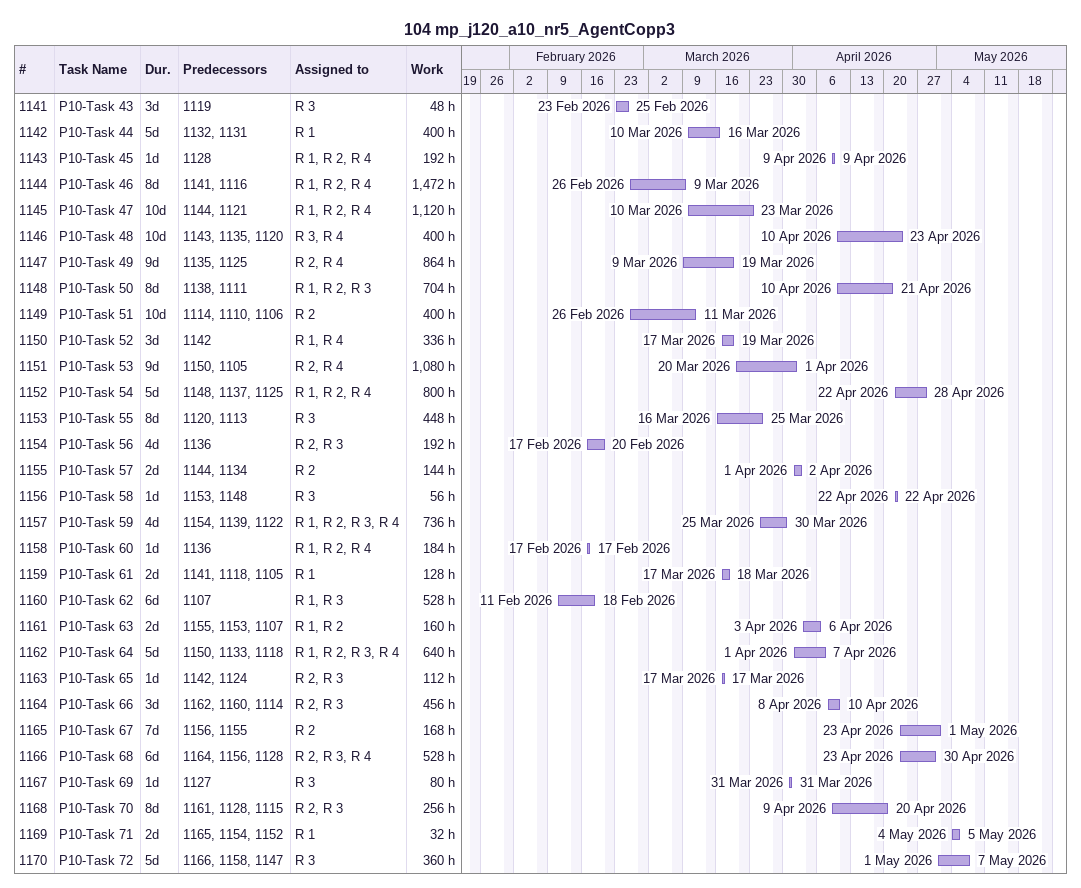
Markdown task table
104 mp_j120_a10_nr5_AgentCopp3

| ID | Task | Duration | Start | Finish | Predecessors | Resources | Work (h) |
|---|---|---|---|---|---|---|---|
| 1141 | P10-Task 43 | 3d | 2026-02-23 | 2026-02-25 | 1119 | R 3 | 48 |
| 1142 | P10-Task 44 | 5d | 2026-03-10 | 2026-03-16 | 1132, 1131 | R 1 | 400 |
| 1143 | P10-Task 45 | 1d | 2026-04-09 | 2026-04-09 | 1128 | R 1, R 2, R 4 | 192 |
| 1144 | P10-Task 46 | 8d | 2026-02-26 | 2026-03-09 | 1141, 1116 | R 1, R 2, R 4 | 1472 |
| 1145 | P10-Task 47 | 10d | 2026-03-10 | 2026-03-23 | 1144, 1121 | R 1, R 2, R 4 | 1120 |
| 1146 | P10-Task 48 | 10d | 2026-04-10 | 2026-04-23 | 1143, 1135, 1120 | R 3, R 4 | 400 |
| 1147 | P10-Task 49 | 9d | 2026-03-09 | 2026-03-19 | 1135, 1125 | R 2, R 4 | 864 |
| 1148 | P10-Task 50 | 8d | 2026-04-10 | 2026-04-21 | 1138, 1111 | R 1, R 2, R 3 | 704 |
| 1149 | P10-Task 51 | 10d | 2026-02-26 | 2026-03-11 | 1114, 1110, 1106 | R 2 | 400 |
| 1150 | P10-Task 52 | 3d | 2026-03-17 | 2026-03-19 | 1142 | R 1, R 4 | 336 |
| 1151 | P10-Task 53 | 9d | 2026-03-20 | 2026-04-01 | 1150, 1105 | R 2, R 4 | 1080 |
| 1152 | P10-Task 54 | 5d | 2026-04-22 | 2026-04-28 | 1148, 1137, 1125 | R 1, R 2, R 4 | 800 |
| 1153 | P10-Task 55 | 8d | 2026-03-16 | 2026-03-25 | 1120, 1113 | R 3 | 448 |
| 1154 | P10-Task 56 | 4d | 2026-02-17 | 2026-02-20 | 1136 | R 2, R 3 | 192 |
| 1155 | P10-Task 57 | 2d | 2026-04-01 | 2026-04-02 | 1144, 1134 | R 2 | 144 |
| 1156 | P10-Task 58 | 1d | 2026-04-22 | 2026-04-22 | 1153, 1148 | R 3 | 56 |
| 1157 | P10-Task 59 | 4d | 2026-03-25 | 2026-03-30 | 1154, 1139, 1122 | R 1, R 2, R 3, R 4 | 736 |
| 1158 | P10-Task 60 | 1d | 2026-02-17 | 2026-02-17 | 1136 | R 1, R 2, R 4 | 184 |
| 1159 | P10-Task 61 | 2d | 2026-03-17 | 2026-03-18 | 1141, 1118, 1105 | R 1 | 128 |
| 1160 | P10-Task 62 | 6d | 2026-02-11 | 2026-02-18 | 1107 | R 1, R 3 | 528 |
| 1161 | P10-Task 63 | 2d | 2026-04-03 | 2026-04-06 | 1155, 1153, 1107 | R 1, R 2 | 160 |
| 1162 | P10-Task 64 | 5d | 2026-04-01 | 2026-04-07 | 1150, 1133, 1118 | R 1, R 2, R 3, R 4 | 640 |
| 1163 | P10-Task 65 | 1d | 2026-03-17 | 2026-03-17 | 1142, 1124 | R 2, R 3 | 112 |
| 1164 | P10-Task 66 | 3d | 2026-04-08 | 2026-04-10 | 1162, 1160, 1114 | R 2, R 3 | 456 |
| 1165 | P10-Task 67 | 7d | 2026-04-23 | 2026-05-01 | 1156, 1155 | R 2 | 168 |
| 1166 | P10-Task 68 | 6d | 2026-04-23 | 2026-04-30 | 1164, 1156, 1128 | R 2, R 3, R 4 | 528 |
| 1167 | P10-Task 69 | 1d | 2026-03-31 | 2026-03-31 | 1127 | R 3 | 80 |
| 1168 | P10-Task 70 | 8d | 2026-04-09 | 2026-04-20 | 1161, 1128, 1115 | R 2, R 3 | 256 |
| 1169 | P10-Task 71 | 2d | 2026-05-04 | 2026-05-05 | 1165, 1154, 1152 | R 1 | 32 |
| 1170 | P10-Task 72 | 5d | 2026-05-01 | 2026-05-07 | 1166, 1158, 1147 | R 3 | 360 |
